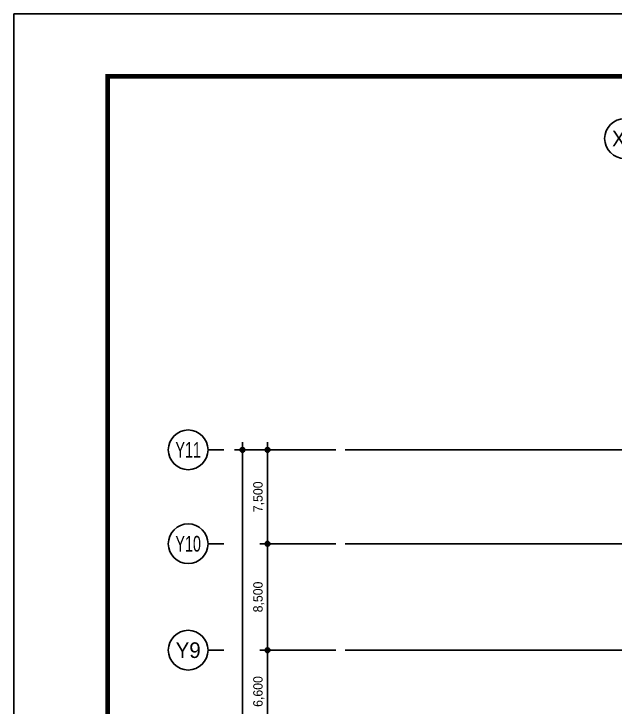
# Model space of a CAD drawing. Header units: metres. Extents: x 630750 to 860239, y 578133 to 726633.
# Drawn here: x 630750 to 678755, y 671261 to 726633 of the extents above; entities that cross this region are included whole.
import ezdxf
from ezdxf.enums import TextEntityAlignment as Align

# ---------------------------------------------------------------- set-up
doc = ezdxf.new("R2010")
doc.units = ezdxf.units.M
doc.header["$LTSCALE"] = 300
doc.layers.get('Defpoints').update_dxf_attribs({"color": 8})
for name, color, linetype in [('001dmp-FORM', 7, 'Continuous'), ('A-CEN-1', 1, 'Continuous'), ('A-DIM', 7, 'Continuous'), ('A-GRID-DIMS', 14, 'Continuous'), ('DIM', 7, 'Continuous')]:
    doc.layers.add(name, color=color, linetype=linetype)
doc.styles.add('TEXT(돋음)', font='')
doc.styles.add('돋움', font='')
doc.styles.get('TEXT(돋음)').set_extended_font_data('Dotum')
doc.styles.get('돋움').set_extended_font_data('Dotum')
doc.dimstyles.new('DIM250', dxfattribs={"dimscale": 250, "dimtxt": 3, "dimasz": 1, "dimexe": 2, "dimexo": 3, "dimgap": 1, "dimtad": 1, "dimdec": 0, "dimzin": 0, "dimdsep": 46, "dimlunit": 6, "dimtxsty": 'TEXT(돋음)', "dimblk": 'Z_DOT', "dimcen": 2.5, "dimdle": 2, "dimclrd": 256, "dimclre": 256, "dimclrt": 3, "dimadec": 0, "dimazin": 0, "dimtfac": 1, "dimtdec": 0, "dimtix": 1, "dimtmove": 2, "dimatfit": 3, "dimldrblk": 'Z_DOT', "dimfxl": 1, "dimtolj": 1, "dimtzin": 0, "dimarcsym": 0})

# ---------------------------------------------------------------- blocks, each defined once
blk = doc.blocks.new('*U30')
blk.add_line((0, 5), (0, 0))
blk.add_circle((0, 11.35), 6.35)
at = {"color": 3, "style": '돋움'}
blk.add_attdef('NO', text='', height=5, dxfattribs=at).set_placement((0, 11.35), align=Align.MIDDLE_CENTER)
blk = doc.blocks.new('Z_DOT')
at = {"layer": 'DIM', "color": 7}
for p, q in [((0, -2.5), (0, 2.5)), ((-2.5, 0), (2.5, 0))]:
    blk.add_line(p, q, dxfattribs=at)
for radius in [0.75, 0.375]:
    blk.add_circle((0, 0), radius, dxfattribs=at)
blk = doc.blocks.new('*D74')
at = {"layer": 'A-DIM', "lineweight": -2, "transparency": 16777216}
for p, q in [((656453, 675810), (650503, 675810)), ((651003, 669460), (651003, 675560)), ((656453, 669210), (650503, 669210))]:
    blk.add_line(p, q, dxfattribs=at)
at = {"layer": 'Defpoints', "color": 0, "transparency": 16777216}
for p in [(651003, 675810), (657203, 675810), (657203, 669210)]:
    blk.add_point(p, dxfattribs=at)
at = {"layer": 'A-DIM', "lineweight": -2, "transparency": 16777216, "xscale": 250, "yscale": 250, "zscale": 250}
for p, rotation in [((651003, 675810), 90), ((651003, 669210), 270)]:
    blk.add_blockref('Z_DOT', p, dxfattribs=dict(at, rotation=rotation))
at = {"layer": 'A-DIM', "color": 3, "transparency": 16777216, "insert": (650305, 672510), "char_height": 750, "attachment_point": 5, "rotation": 90, "style": 'TEXT(돋음)'}
blk.add_mtext('\\A1;6,600', dxfattribs=at)
blk = doc.blocks.new('*D75')
at = {"layer": 'A-DIM', "lineweight": -2, "transparency": 16777216}
for p, q in [((656453, 684310), (650503, 684310)), ((651003, 676060), (651003, 684060)), ((656453, 675810), (650503, 675810))]:
    blk.add_line(p, q, dxfattribs=at)
at = {"layer": 'Defpoints', "color": 0, "transparency": 16777216}
for p in [(651003, 684310), (657203, 684310), (657203, 675810)]:
    blk.add_point(p, dxfattribs=at)
at = {"layer": 'A-DIM', "lineweight": -2, "transparency": 16777216, "xscale": 250, "yscale": 250, "zscale": 250}
for p, rotation in [((651003, 684310), 90), ((651003, 675810), 270)]:
    blk.add_blockref('Z_DOT', p, dxfattribs=dict(at, rotation=rotation))
at = {"layer": 'A-DIM', "color": 3, "transparency": 16777216, "insert": (650305, 680060), "char_height": 750, "attachment_point": 5, "rotation": 90, "style": 'TEXT(돋음)'}
blk.add_mtext('\\A1;8,500', dxfattribs=at)
blk = doc.blocks.new('*D76')
at = {"layer": 'A-DIM', "lineweight": -2, "transparency": 16777216}
for p, q in [((656453, 691810), (650503, 691810)), ((651003, 684560), (651003, 691560)), ((656453, 684310), (650503, 684310))]:
    blk.add_line(p, q, dxfattribs=at)
at = {"layer": 'Defpoints', "color": 0, "transparency": 16777216}
for p in [(651003, 691810), (657203, 691810), (657203, 684310)]:
    blk.add_point(p, dxfattribs=at)
at = {"layer": 'A-DIM', "lineweight": -2, "transparency": 16777216, "xscale": 250, "yscale": 250, "zscale": 250}
for p, rotation in [((651003, 691810), 90), ((651003, 684310), 270)]:
    blk.add_blockref('Z_DOT', p, dxfattribs=dict(at, rotation=rotation))
at = {"layer": 'A-DIM', "color": 3, "transparency": 16777216, "insert": (650305, 688060), "char_height": 750, "attachment_point": 5, "rotation": 90, "style": 'TEXT(돋음)'}
blk.add_mtext('\\A1;7,500', dxfattribs=at)
blk = doc.blocks.new('*D77')
at = {"layer": 'A-DIM', "lineweight": -2, "transparency": 16777216}
for p, q in [((656453, 691810), (648503, 691810)), ((649003, 691560), (649003, 627376)), ((656453, 627126), (648503, 627126))]:
    blk.add_line(p, q, dxfattribs=at)
at = {"layer": 'Defpoints', "color": 0, "transparency": 16777216}
for p in [(657203, 691810), (649003, 627126), (657203, 627126)]:
    blk.add_point(p, dxfattribs=at)
at = {"layer": 'A-DIM', "lineweight": -2, "transparency": 16777216, "xscale": 250, "yscale": 250, "zscale": 250}
for p, rotation in [((649003, 691810), 90), ((649003, 627126), 270)]:
    blk.add_blockref('Z_DOT', p, dxfattribs=dict(at, rotation=rotation))
at = {"layer": 'A-DIM', "color": 3, "transparency": 16777216, "insert": (648305, 659468), "char_height": 750, "attachment_point": 5, "rotation": 90, "style": 'TEXT(돋음)'}
blk.add_mtext('\\A1;64,684', dxfattribs=at)
blk = doc.blocks.new('주열마킹')
blk.add_line((0, 5), (0, 0))
blk.add_circle((0, 11.35), 6.35)
at = {"color": 3, "style": '돋움'}
blk.add_attdef('NO', text='', height=5, dxfattribs=at).set_placement((0, 11.35), align=Align.MIDDLE_CENTER)
blk = doc.blocks.new('xref-sheet(건축)')
at = {"layer": '001dmp-FORM', "color": 30}
blk.add_lwpolyline([(8410, 5940), (0, 5940), (0, 0), (8410, 0)], close=True, dxfattribs=at)
at = {"layer": '001dmp-FORM', "const_width": 15}
blk.add_lwpolyline([(300, 200), (300, 5740), (8210, 5740), (8210, 200)], close=True, dxfattribs=at)

msp = doc.modelspace()

# ---------------------------------------------------------------- linework, layer by layer
at = {"layer": 'A-CEN-1', "linetype": 'Continuous'}
for p, q in [((795684.429, 691810.238, 0), (657202.595, 691810.239, 0)), ((795684.429, 684310.238, 0), (657202.595, 684310.239, 0)), ((795684.429, 675810.238, 0), (657202.595, 675810.239, 0))]:
    msp.add_line(p, q, dxfattribs=at)

# ---------------------------------------------------------------- block references
at = {"xscale": 24.9999912600033, "yscale": 24.99999123637099, "zscale": 24.99999123690949}
msp.add_blockref('xref-sheet(건축)', (630749.995, 578132.782), dxfattribs=at)
at = {"layer": 'A-GRID-DIMS', "xscale": 250, "yscale": 250, "zscale": 250}
msp.add_blockref('*U30', (679506.573, 713834.146, 0), dxfattribs=at).add_auto_attribs({'NO': 'X1'})
at = {"layer": 'A-GRID-DIMS'}
ref = msp.add_blockref('주열마킹', (647502.599, 691810.563, 0), dxfattribs=dict(at, xscale=250, yscale=250, zscale=250, rotation=90))
ref.add_attrib('NO', 'Y11', dxfattribs={"layer": '0', "color": 3, "height": 1250, "style": '돋움', "width": 0.7}).set_placement((644665.099, 691810.563, 0), align=Align.MIDDLE_CENTER)
ref = msp.add_blockref('주열마킹', (647502.604, 684310.563, 0), dxfattribs=dict(at, xscale=250, yscale=250, zscale=250, rotation=90))
ref.add_attrib('NO', 'Y10', dxfattribs={"layer": '0', "color": 3, "height": 1250, "style": '돋움', "width": 0.7}).set_placement((644665.104, 684310.563, 0), align=Align.MIDDLE_CENTER)
ref = msp.add_blockref('주열마킹', (647502.609, 675810.563, 0), dxfattribs=dict(at, xscale=250, yscale=250, zscale=250, rotation=90))
ref.add_attrib('NO', 'Y9', dxfattribs={"layer": '0', "color": 3, "height": 1250, "style": '돋움'}).set_placement((644665.109, 675810.563, 0), align=Align.MIDDLE_CENTER)

# ---------------------------------------------------------------- dimensions: what is measured, and where the dimension line sits
at = {"layer": 'A-DIM'}
for base, p1, p2, picture, middle in [((649002.596, 627125.807, 0), (657202.594, 691810.241, 0), (657202.594, 627125.807, 0), '*D77', (648304.835, 659468.024, 0)), ((651002.594, 691810.242, 0), (657202.594, 684310.241, 0), (657202.594, 691810.242, 0), '*D76', (650304.833, 688060.241, 0)), ((651002.594, 684310.241, 0), (657202.594, 675810.241, 0), (657202.594, 684310.241, 0), '*D75', (650304.833, 680060.241, 0)), ((651002.594, 675810.241, 0), (657202.595, 669210.242, 0), (657202.594, 675810.241, 0), '*D74', (650304.833, 672510.241, 0))]:
    dim = msp.add_linear_dim(base=base, p1=p1, p2=p2, angle=90, dimstyle='DIM250', dxfattribs=at)
    dim.commit()
    dim.dimension.update_dxf_attribs({"geometry": picture, "text_midpoint": middle})

doc.saveas('drawing.dxf')
